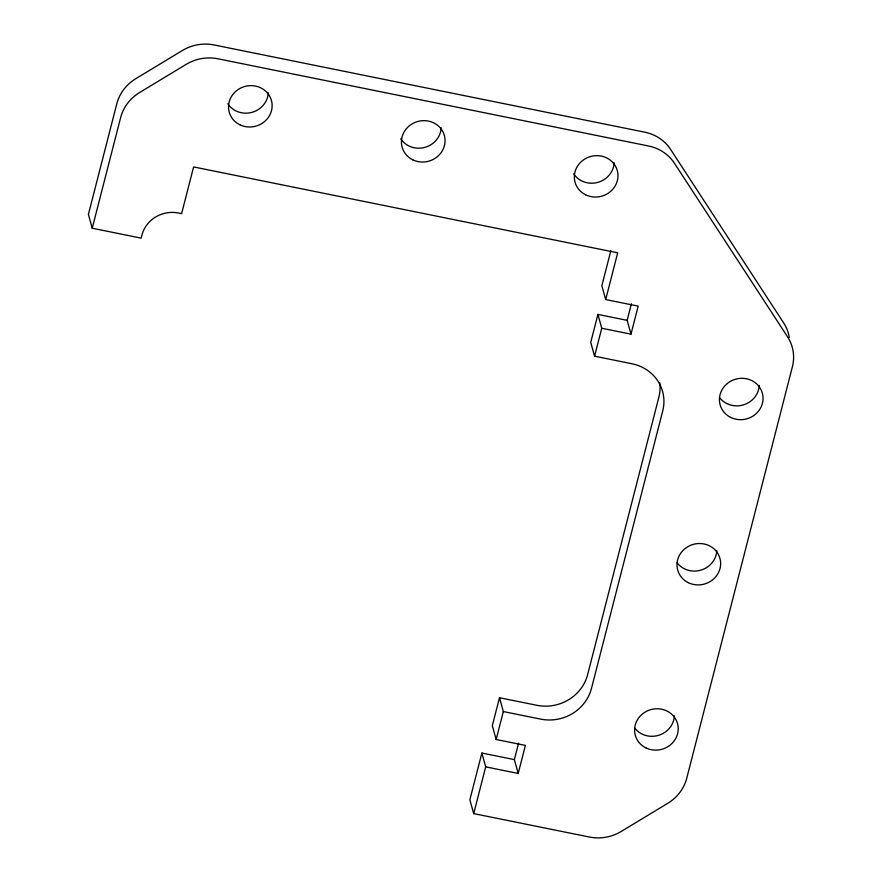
<?xml version="1.0" encoding="UTF-8"?>
<svg xmlns="http://www.w3.org/2000/svg" width="882" height="882" viewBox="0 0 882 882"><rect width="100%" height="100%" fill="white"/><g stroke="black" fill="none" stroke-linecap="round" stroke-linejoin="round"><path stroke-width="1.32" d="M630.983 334.168L627.157 320.342L597.919 314.422L601.745 328.247L630.983 334.168L638.182 306.131L605.691 299.549L617.687 252.814L193.61 166.93L181.604 213.665L178.34 213.003A30.341 28.533 -15.5 0 0 141.914 235.119L141.142 238.129L92.224 228.229L120.625 117.626A42.138 39.624 -15.5 0 1 139.632 92.511L186.19 64.353A42.138 39.624 -15.5 0 1 217.942 58.785L648.546 145.993A42.138 39.624 -15.5 0 1 674.432 163.236L787.538 336.803A42.138 39.624 -15.5 0 1 792.4 366.758L686.758 778.2A42.138 39.624 -15.5 0 1 667.751 803.315L621.204 831.472A42.138 39.624 -15.5 0 1 589.452 837.04L473.7 813.601L469.863 799.776L481.87 753.041L514.36 759.623L518.197 773.448L485.695 766.866L481.87 753.041M610.851 250.675L601.855 285.724L605.691 299.549M659.791 382.887A42.138 39.624 -15.5 0 1 658.887 397.132L587.644 674.609A42.138 39.624 -15.5 0 1 536.884 705.302L499.499 697.728L492.321 725.666L496.158 739.491L525.396 745.411L518.197 773.448M597.919 314.422L590.742 342.359L594.578 356.185L631.964 363.759A42.138 39.624 -15.5 0 1 662.724 410.957L591.469 688.434A42.138 39.624 -15.5 0 1 540.721 719.128L503.335 711.553L499.499 697.728M473.7 813.601L485.695 766.866M496.158 739.491L503.335 711.553M594.578 356.185L601.745 328.247M514.36 759.623L518.616 743.063M627.157 320.342L631.413 303.783M92.224 228.229L88.398 214.403L116.788 103.811A42.138 39.624 -15.5 0 1 135.795 78.685L182.365 50.528A42.138 39.624 -15.5 0 1 214.106 44.96L644.709 132.168A42.138 39.624 -15.5 0 1 670.607 149.411L783.701 322.977A42.138 39.624 -15.5 0 1 789.291 337.398M268.293 92.742A21.918 20.606 -15.5 0 1 251.899 112.367A21.918 20.606 -15.5 0 1 227.832 103.778M441.209 127.758A21.918 20.606 -15.5 0 1 424.815 147.393A21.918 20.606 -15.5 0 1 400.748 138.794M716.801 550.655A21.918 20.606 -15.5 0 1 701.091 570.081A21.918 20.606 -15.5 0 1 677.111 562.793M674.377 715.875A21.918 20.606 -15.5 0 1 658.667 735.301A21.918 20.606 -15.5 0 1 634.687 728.014M759.215 385.434A21.918 20.606 -15.5 0 1 743.515 404.86A21.918 20.606 -15.5 0 1 719.536 397.562M614.126 162.784A21.918 20.606 -15.5 0 1 597.731 182.409A21.918 20.606 -15.5 0 1 573.664 173.809M645.9 747.892A21.918 20.606 -15.5 0 0 678.225 728.345A21.918 20.606 -15.5 0 0 645.095 712.083A21.918 20.606 -15.5 0 0 645.9 747.892M688.324 582.671A21.918 20.606 -15.5 0 0 720.649 563.124A21.918 20.606 -15.5 0 0 687.519 546.862A21.918 20.606 -15.5 0 0 688.324 582.671M730.748 417.451A21.918 20.606 -15.5 0 0 763.062 397.903A21.918 20.606 -15.5 0 0 729.943 381.641A21.918 20.606 -15.5 0 0 730.748 417.451M585.648 194.801A21.918 20.606 -15.5 0 0 617.973 175.253A21.918 20.606 -15.5 0 0 584.854 158.992A21.918 20.606 -15.5 0 0 585.648 194.801M412.732 159.785A21.918 20.606 -15.5 0 0 445.057 140.238A21.918 20.606 -15.5 0 0 411.938 123.976A21.918 20.606 -15.5 0 0 412.732 159.785M239.827 124.759A21.918 20.606 -15.5 0 0 272.141 105.212A21.918 20.606 -15.5 0 0 239.022 88.961A21.918 20.606 -15.5 0 0 239.827 124.759"/></g></svg>
